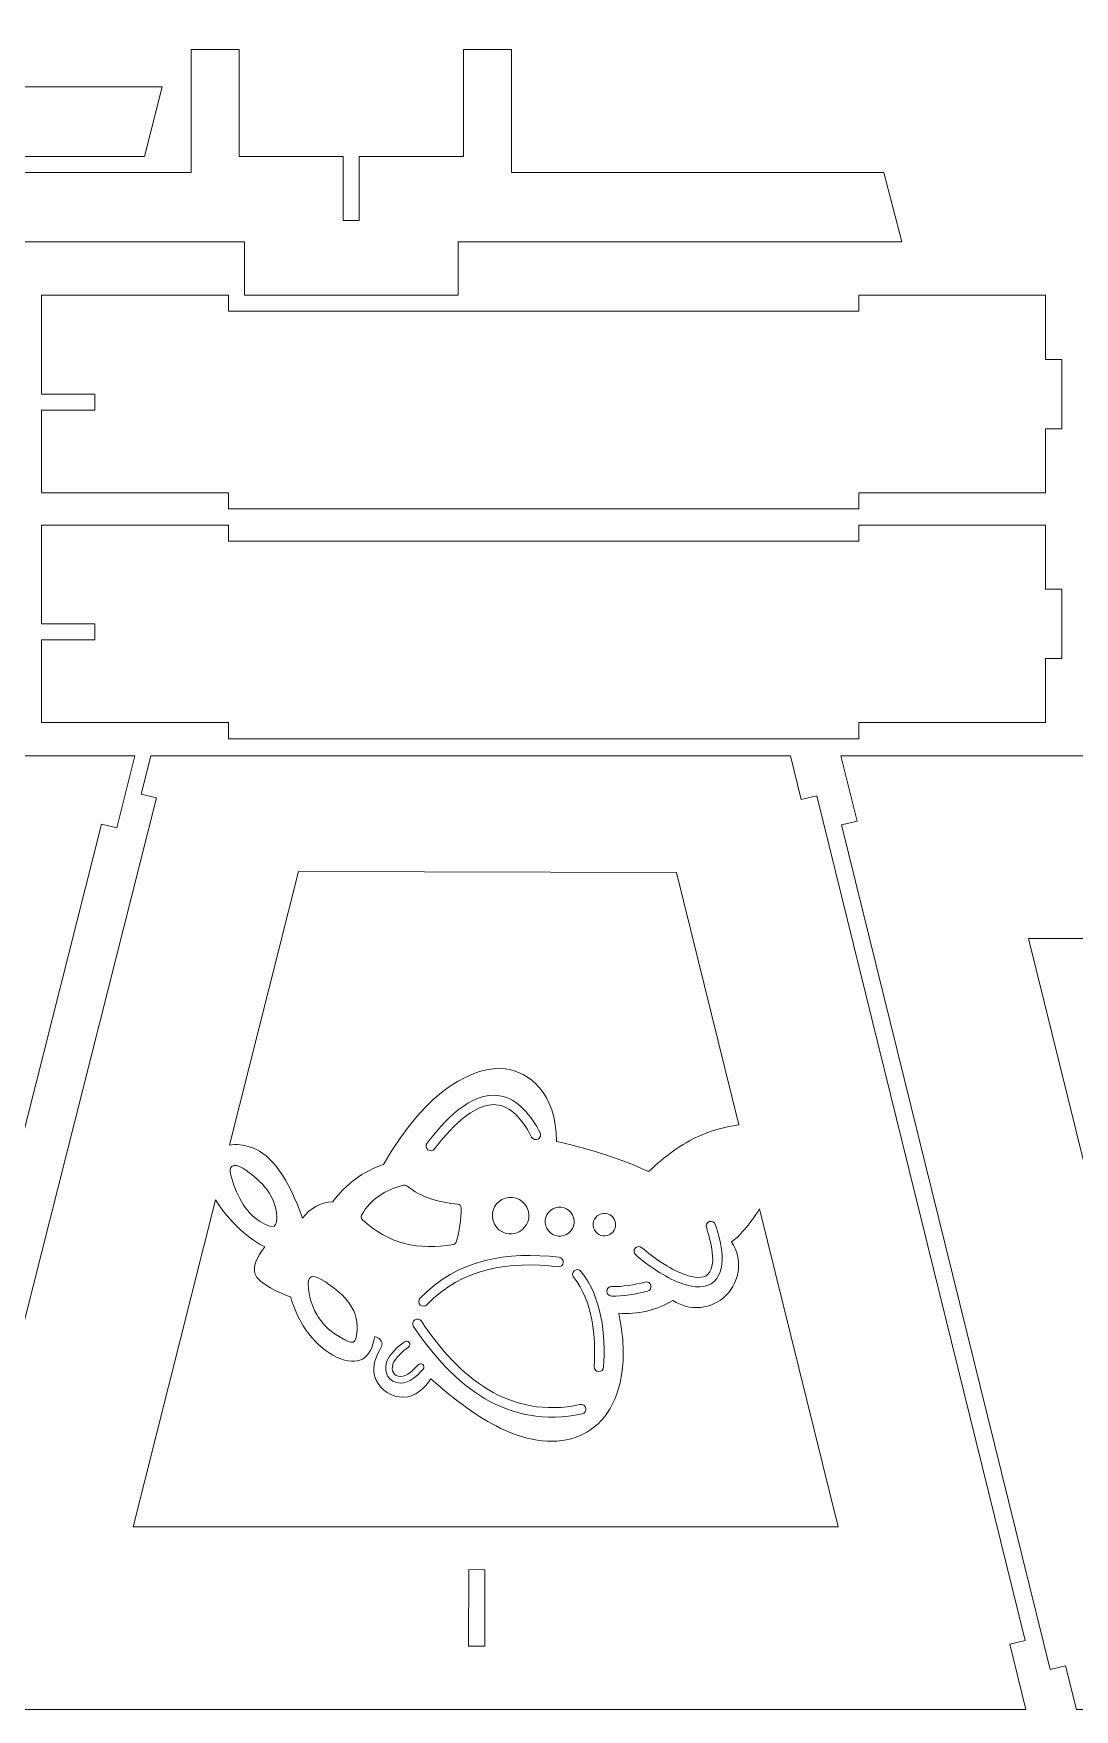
# Model space of a CAD drawing. Header units: millimetres. Extents: x -1460 to 1460, y -777 to 775.
# Drawn here: x -1095.8 to -900.9, y 85.1 to 398.8 of the extents above; entities that cross this region are included whole.
import ezdxf

# ---------------------------------------------------------------- set-up
doc = ezdxf.new("R2010")
doc.units = ezdxf.units.MM
doc.header["$MEASUREMENT"] = 0
doc.layers.add('Camada 1', color=7, linetype='Continuous')

msp = doc.modelspace()

# ---------------------------------------------------------------- linework, layer by layer
at = {"layer": 'Camada 1', "color": 250, "lineweight": 20}
for points, knots in [([(-1154.7642, 388.8285), (-1154.7642, 388.8285), (-1154.7642, 398.8285), (-1154.7642, 398.8285), (-1154.7642, 398.8285), (-1154.7642, 398.8285), (-1173.2642, 398.8285), (-1173.2642, 398.8285), (-1173.2642, 398.8285), (-1173.2642, 398.8285), (-1173.2642, 384.8285), (-1173.2642, 384.8285), (-1173.2642, 384.8285), (-1173.2642, 384.8285), (-1176.2642, 384.8285), (-1176.2642, 384.8285), (-1176.2642, 384.8285), (-1176.2642, 384.8285), (-1176.2642, 398.8285), (-1176.2642, 398.8285), (-1176.2642, 398.8285), (-1176.2642, 398.8285), (-1194.7642, 398.8285), (-1194.7642, 398.8285), (-1194.7642, 398.8285), (-1194.7642, 398.8285), (-1194.7642, 388.8285), (-1194.7642, 388.8285), (-1194.7642, 388.8285), (-1194.7642, 388.8285), (-1277.8152, 388.8285), (-1277.8152, 388.8285), (-1277.8152, 388.8285), (-1277.8152, 388.8285), (-1274.4605, 375.8285), (-1274.4605, 375.8285), (-1274.4605, 375.8285), (-1274.4605, 375.8285), (-1204.7642, 375.8285), (-1204.7642, 375.8285), (-1204.7642, 375.8285), (-1204.7642, 375.8285), (-1204.7642, 352.8285), (-1204.7642, 352.8285), (-1204.7642, 352.8285), (-1204.7642, 352.8285), (-1195.7642, 352.8285), (-1195.7642, 352.8285), (-1195.7642, 352.8285), (-1195.7642, 352.8285), (-1195.7642, 372.8285), (-1195.7642, 372.8285), (-1195.7642, 372.8285), (-1164.3563, 372.8285), (-1185.1721, 372.8285), (-1153.7642, 372.8285), (-1153.7642, 372.8285), (-1153.7642, 372.8285), (-1153.7642, 352.8285), (-1153.7642, 352.8285), (-1153.7642, 352.8285), (-1153.7642, 352.8285), (-1144.7642, 352.8285), (-1144.7642, 352.8285), (-1144.7642, 352.8285), (-1144.7642, 352.8285), (-1144.7642, 375.8285), (-1144.7642, 375.8285), (-1144.7642, 375.8285), (-1144.7642, 375.8285), (-1075.0679, 375.8285), (-1075.0679, 375.8285), (-1075.0679, 375.8285), (-1075.0679, 375.8285), (-1071.7132, 388.8285), (-1071.7132, 388.8285), (-1071.7132, 388.8285), (-1071.7132, 388.8285), (-1154.7642, 388.8285), (-1154.7642, 388.8285)], [0, 0, 0, 0, 0.04761905, 0.04761905, 0.04761905, 0.04761905, 0.0952381, 0.0952381, 0.0952381, 0.0952381, 0.14285714, 0.14285714, 0.14285714, 0.14285714, 0.19047619, 0.19047619, 0.19047619, 0.19047619, 0.23809524, 0.23809524, 0.23809524, 0.23809524, 0.28571429, 0.28571429, 0.28571429, 0.28571429, 0.33333333, 0.33333333, 0.33333333, 0.33333333, 0.38095238, 0.38095238, 0.38095238, 0.38095238, 0.42857143, 0.42857143, 0.42857143, 0.42857143, 0.47619048, 0.47619048, 0.47619048, 0.47619048, 0.52380952, 0.52380952, 0.52380952, 0.52380952, 0.57142857, 0.57142857, 0.57142857, 0.57142857, 0.61904762, 0.61904762, 0.61904762, 0.61904762, 0.66666667, 0.66666667, 0.66666667, 0.66666667, 0.71428571, 0.71428571, 0.71428571, 0.71428571, 0.76190476, 0.76190476, 0.76190476, 0.76190476, 0.80952381, 0.80952381, 0.80952381, 0.80952381, 0.85714286, 0.85714286, 0.85714286, 0.85714286, 0.9047619, 0.9047619, 0.9047619, 0.9047619, 1, 1, 1, 1]), ([(-1056.3328, 359.8285), (-1056.3328, 359.8285), (-1056.3328, 349.8285), (-1056.3328, 349.8285), (-1056.3328, 349.8285), (-1056.3328, 349.8285), (-1016.3328, 349.8285), (-1016.3328, 349.8285), (-1016.3328, 349.8285), (-1016.3328, 349.8285), (-1016.3328, 359.8285), (-1016.3328, 359.8285), (-1016.3328, 359.8285), (-1016.3328, 359.8285), (-933.2818, 359.8285), (-933.2818, 359.8285), (-933.2818, 359.8285), (-933.2818, 359.8285), (-936.6365, 372.8285), (-936.6365, 372.8285), (-936.6365, 372.8285), (-936.6365, 372.8285), (-1006.3328, 372.8285), (-1006.3328, 372.8285), (-1006.3328, 372.8285), (-1006.3328, 372.8285), (-1006.3328, 395.8285), (-1006.3328, 395.8285), (-1006.3328, 395.8285), (-1006.3328, 395.8285), (-1015.3328, 395.8285), (-1015.3328, 395.8285), (-1015.3328, 395.8285), (-1015.3328, 395.8285), (-1015.3328, 375.8285), (-1015.3328, 375.8285), (-1015.3328, 375.8285), (-1015.3328, 375.8285), (-1034.8328, 375.8285), (-1034.8328, 375.8285), (-1034.8328, 375.8285), (-1034.8328, 375.8285), (-1034.8328, 363.8285), (-1034.8328, 363.8285), (-1034.8328, 363.8285), (-1034.8328, 363.8285), (-1037.8328, 363.8285), (-1037.8328, 363.8285), (-1037.8328, 363.8285), (-1037.8328, 363.8285), (-1037.8328, 375.8285), (-1037.8328, 375.8285), (-1037.8328, 375.8285), (-1037.8328, 375.8285), (-1057.3328, 375.8285), (-1057.3328, 375.8285), (-1057.3328, 375.8285), (-1057.3328, 375.8285), (-1057.3328, 395.8285), (-1057.3328, 395.8285), (-1057.3328, 395.8285), (-1057.3328, 395.8285), (-1066.3328, 395.8285), (-1066.3328, 395.8285), (-1066.3328, 395.8285), (-1066.3328, 395.8285), (-1066.3328, 372.8285), (-1066.3328, 372.8285), (-1066.3328, 372.8285), (-1066.3328, 372.8285), (-1136.0291, 372.8285), (-1136.0291, 372.8285), (-1136.0291, 372.8285), (-1136.0291, 372.8285), (-1139.3838, 359.8285), (-1139.3838, 359.8285), (-1139.3838, 359.8285), (-1139.3838, 359.8285), (-1056.3328, 359.8285), (-1056.3328, 359.8285)], [0, 0, 0, 0, 0.04761905, 0.04761905, 0.04761905, 0.04761905, 0.0952381, 0.0952381, 0.0952381, 0.0952381, 0.14285714, 0.14285714, 0.14285714, 0.14285714, 0.19047619, 0.19047619, 0.19047619, 0.19047619, 0.23809524, 0.23809524, 0.23809524, 0.23809524, 0.28571429, 0.28571429, 0.28571429, 0.28571429, 0.33333333, 0.33333333, 0.33333333, 0.33333333, 0.38095238, 0.38095238, 0.38095238, 0.38095238, 0.42857143, 0.42857143, 0.42857143, 0.42857143, 0.47619048, 0.47619048, 0.47619048, 0.47619048, 0.52380952, 0.52380952, 0.52380952, 0.52380952, 0.57142857, 0.57142857, 0.57142857, 0.57142857, 0.61904762, 0.61904762, 0.61904762, 0.61904762, 0.66666667, 0.66666667, 0.66666667, 0.66666667, 0.71428571, 0.71428571, 0.71428571, 0.71428571, 0.76190476, 0.76190476, 0.76190476, 0.76190476, 0.80952381, 0.80952381, 0.80952381, 0.80952381, 0.85714286, 0.85714286, 0.85714286, 0.85714286, 0.9047619, 0.9047619, 0.9047619, 0.9047619, 1, 1, 1, 1]), ([(-1094.3328, 312.8285), (-1094.3328, 312.8285), (-1059.3328, 312.8285), (-1059.3328, 312.8285), (-1059.3328, 312.8285), (-1059.3328, 312.8285), (-1059.3328, 309.8285), (-1059.3328, 309.8285), (-1059.3328, 309.8285), (-1059.3328, 309.8285), (-941.333, 309.8285), (-941.333, 309.8285), (-941.333, 309.8285), (-941.333, 309.8285), (-941.333, 312.8285), (-941.333, 312.8285), (-941.333, 312.8285), (-941.333, 312.8285), (-906.333, 312.8285), (-906.333, 312.8285), (-906.333, 312.8285), (-906.333, 312.8285), (-906.333, 324.8285), (-906.333, 324.8285), (-906.333, 324.8285), (-906.333, 324.8285), (-903.2654, 324.8285), (-903.2654, 324.8285), (-903.2654, 324.8285), (-903.2654, 324.8285), (-903.2654, 337.8285), (-903.2654, 337.8285), (-903.2654, 337.8285), (-903.2654, 337.8285), (-906.333, 337.8285), (-906.333, 337.8285), (-906.333, 337.8285), (-906.333, 337.8285), (-906.333, 349.8285), (-906.333, 349.8285), (-906.333, 349.8285), (-906.333, 349.8285), (-941.333, 349.8285), (-941.333, 349.8285), (-941.333, 349.8285), (-941.333, 349.8285), (-941.333, 346.8285), (-941.333, 346.8285), (-941.333, 346.8285), (-941.333, 346.8285), (-1059.3328, 346.8285), (-1059.3328, 346.8285), (-1059.3328, 346.8285), (-1059.3328, 346.8285), (-1059.3328, 349.8285), (-1059.3328, 349.8285), (-1059.3328, 349.8285), (-1059.3328, 349.8285), (-1094.3328, 349.8285), (-1094.3328, 349.8285), (-1094.3328, 349.8285), (-1094.3328, 349.8285), (-1094.3328, 331.3285), (-1094.3328, 331.3285), (-1094.3328, 331.3285), (-1094.3328, 331.3285), (-1084.3328, 331.3285), (-1084.3328, 331.3285), (-1084.3328, 331.3285), (-1084.3328, 331.3285), (-1084.3328, 328.3285), (-1084.3328, 328.3285), (-1084.3328, 328.3285), (-1084.3328, 328.3285), (-1094.3328, 328.3285), (-1094.3328, 328.3285), (-1094.3328, 328.3285), (-1094.3328, 328.3285), (-1094.3328, 312.8285), (-1094.3328, 312.8285)], [0, 0, 0, 0, 0.04761905, 0.04761905, 0.04761905, 0.04761905, 0.0952381, 0.0952381, 0.0952381, 0.0952381, 0.14285714, 0.14285714, 0.14285714, 0.14285714, 0.19047619, 0.19047619, 0.19047619, 0.19047619, 0.23809524, 0.23809524, 0.23809524, 0.23809524, 0.28571429, 0.28571429, 0.28571429, 0.28571429, 0.33333333, 0.33333333, 0.33333333, 0.33333333, 0.38095238, 0.38095238, 0.38095238, 0.38095238, 0.42857143, 0.42857143, 0.42857143, 0.42857143, 0.47619048, 0.47619048, 0.47619048, 0.47619048, 0.52380952, 0.52380952, 0.52380952, 0.52380952, 0.57142857, 0.57142857, 0.57142857, 0.57142857, 0.61904762, 0.61904762, 0.61904762, 0.61904762, 0.66666667, 0.66666667, 0.66666667, 0.66666667, 0.71428571, 0.71428571, 0.71428571, 0.71428571, 0.76190476, 0.76190476, 0.76190476, 0.76190476, 0.80952381, 0.80952381, 0.80952381, 0.80952381, 0.85714286, 0.85714286, 0.85714286, 0.85714286, 0.9047619, 0.9047619, 0.9047619, 0.9047619, 1, 1, 1, 1]), ([(-1094.3328, 269.8285), (-1094.3328, 269.8285), (-1059.3328, 269.8285), (-1059.3328, 269.8285), (-1059.3328, 269.8285), (-1059.3328, 269.8285), (-1059.3328, 266.8285), (-1059.3328, 266.8285), (-1059.3328, 266.8285), (-1059.3328, 266.8285), (-941.333, 266.8285), (-941.333, 266.8285), (-941.333, 266.8285), (-941.333, 266.8285), (-941.333, 269.8285), (-941.333, 269.8285), (-941.333, 269.8285), (-941.333, 269.8285), (-906.333, 269.8285), (-906.333, 269.8285), (-906.333, 269.8285), (-906.333, 269.8285), (-906.333, 281.8285), (-906.333, 281.8285), (-906.333, 281.8285), (-906.333, 281.8285), (-903.2654, 281.8285), (-903.2654, 281.8285), (-903.2654, 281.8285), (-903.2654, 281.8285), (-903.2654, 294.8285), (-903.2654, 294.8285), (-903.2654, 294.8285), (-903.2654, 294.8285), (-906.333, 294.8285), (-906.333, 294.8285), (-906.333, 294.8285), (-906.333, 294.8285), (-906.333, 306.8285), (-906.333, 306.8285), (-906.333, 306.8285), (-906.333, 306.8285), (-941.333, 306.8285), (-941.333, 306.8285), (-941.333, 306.8285), (-941.333, 306.8285), (-941.333, 303.8285), (-941.333, 303.8285), (-941.333, 303.8285), (-941.333, 303.8285), (-1059.3328, 303.8285), (-1059.3328, 303.8285), (-1059.3328, 303.8285), (-1059.3328, 303.8285), (-1059.3328, 306.8285), (-1059.3328, 306.8285), (-1059.3328, 306.8285), (-1059.3328, 306.8285), (-1094.3328, 306.8285), (-1094.3328, 306.8285), (-1094.3328, 306.8285), (-1094.3328, 306.8285), (-1094.3328, 288.3285), (-1094.3328, 288.3285), (-1094.3328, 288.3285), (-1094.3328, 288.3285), (-1084.3328, 288.3285), (-1084.3328, 288.3285), (-1084.3328, 288.3285), (-1084.3328, 288.3285), (-1084.3328, 285.3285), (-1084.3328, 285.3285), (-1084.3328, 285.3285), (-1084.3328, 285.3285), (-1094.3328, 285.3285), (-1094.3328, 285.3285), (-1094.3328, 285.3285), (-1094.3328, 285.3285), (-1094.3328, 269.8285), (-1094.3328, 269.8285)], [0, 0, 0, 0, 0.04761905, 0.04761905, 0.04761905, 0.04761905, 0.0952381, 0.0952381, 0.0952381, 0.0952381, 0.14285714, 0.14285714, 0.14285714, 0.14285714, 0.19047619, 0.19047619, 0.19047619, 0.19047619, 0.23809524, 0.23809524, 0.23809524, 0.23809524, 0.28571429, 0.28571429, 0.28571429, 0.28571429, 0.33333333, 0.33333333, 0.33333333, 0.33333333, 0.38095238, 0.38095238, 0.38095238, 0.38095238, 0.42857143, 0.42857143, 0.42857143, 0.42857143, 0.47619048, 0.47619048, 0.47619048, 0.47619048, 0.52380952, 0.52380952, 0.52380952, 0.52380952, 0.57142857, 0.57142857, 0.57142857, 0.57142857, 0.61904762, 0.61904762, 0.61904762, 0.61904762, 0.66666667, 0.66666667, 0.66666667, 0.66666667, 0.71428571, 0.71428571, 0.71428571, 0.71428571, 0.76190476, 0.76190476, 0.76190476, 0.76190476, 0.80952381, 0.80952381, 0.80952381, 0.80952381, 0.85714286, 0.85714286, 0.85714286, 0.85714286, 0.9047619, 0.9047619, 0.9047619, 0.9047619, 1, 1, 1, 1]), ([(-1123.0531, 92.9877), (-1123.0531, 92.9877), (-1083.1046, 250.8583), (-1083.1046, 250.8583), (-1083.1046, 250.8583), (-1083.1046, 250.8583), (-1080.2562, 250.1483), (-1080.2562, 250.1483), (-1080.2562, 250.1483), (-1080.2562, 250.1483), (-1076.8843, 263.6148), (-1076.8843, 263.6148), (-1076.8843, 263.6148), (-1076.8843, 263.6148), (-1285.8299, 263.6148), (-1285.8299, 263.6148), (-1285.8299, 263.6148), (-1285.8299, 263.6148), (-1282.8054, 251.3967), (-1282.8054, 251.3967), (-1282.8054, 251.3967), (-1282.8054, 251.3967), (-1285.7174, 250.6758), (-1285.7174, 250.6758), (-1285.7174, 250.6758), (-1285.7174, 250.6758), (-1246.6709, 92.5799), (-1246.6709, 92.5799), (-1246.6709, 92.5799), (-1246.6709, 92.5799), (-1243.7611, 93.3002), (-1243.7611, 93.3002), (-1243.7611, 93.3002), (-1243.7611, 93.3002), (-1242.7911, 89.3816), (-1242.7911, 89.3816), (-1242.7911, 89.3816), (-1242.7911, 89.3816), (-1241.7621, 85.1071), (-1241.7621, 85.1071), (-1241.7621, 85.1071), (-1241.7621, 85.1071), (-1121.9625, 85.1071), (-1121.9625, 85.1071), (-1121.9625, 85.1071), (-1121.9625, 85.1071), (-1120.177, 92.2708), (-1120.177, 92.2708), (-1120.177, 92.2708), (-1120.177, 92.2708), (-1123.0531, 92.9877), (-1123.0531, 92.9877)], [0, 0, 0, 0, 0.07142857, 0.07142857, 0.07142857, 0.07142857, 0.14285714, 0.14285714, 0.14285714, 0.14285714, 0.21428571, 0.21428571, 0.21428571, 0.21428571, 0.28571429, 0.28571429, 0.28571429, 0.28571429, 0.35714286, 0.35714286, 0.35714286, 0.35714286, 0.42857143, 0.42857143, 0.42857143, 0.42857143, 0.5, 0.5, 0.5, 0.5, 0.57142857, 0.57142857, 0.57142857, 0.57142857, 0.64285714, 0.64285714, 0.64285714, 0.64285714, 0.71428571, 0.71428571, 0.71428571, 0.71428571, 0.78571429, 0.78571429, 0.78571429, 0.78571429, 0.85714286, 0.85714286, 0.85714286, 0.85714286, 1, 1, 1, 1]), ([(-1072.7937, 255.7341), (-1072.7937, 255.7341), (-1112.7422, 97.8635), (-1112.7422, 97.8635), (-1112.7422, 97.8635), (-1112.7422, 97.8635), (-1115.5906, 98.5735), (-1115.5906, 98.5735), (-1115.5906, 98.5735), (-1115.5906, 98.5735), (-1118.9625, 85.107), (-1118.9625, 85.107), (-1118.9625, 85.107), (-1118.9625, 85.107), (-910.0169, 85.107), (-910.0169, 85.107), (-910.0169, 85.107), (-910.0169, 85.107), (-913.0414, 97.3251), (-913.0414, 97.3251), (-913.0414, 97.3251), (-913.0414, 97.3251), (-910.1294, 98.046), (-910.1294, 98.046), (-910.1294, 98.046), (-910.1294, 98.046), (-949.1759, 256.1419), (-949.1759, 256.1419), (-949.1759, 256.1419), (-949.1759, 256.1419), (-952.0857, 255.4216), (-952.0857, 255.4216), (-952.0857, 255.4216), (-952.0857, 255.4216), (-954.1138, 263.6148), (-954.1138, 263.6148), (-954.1138, 263.6148), (-954.1138, 263.6148), (-1073.8843, 263.6148), (-1073.8843, 263.6148), (-1073.8843, 263.6148), (-1073.8843, 263.6148), (-1075.6698, 256.451), (-1075.6698, 256.451), (-1075.6698, 256.451), (-1075.6698, 256.451), (-1072.7937, 255.7341), (-1072.7937, 255.7341)], [0, 0, 0, 0, 0.07692308, 0.07692308, 0.07692308, 0.07692308, 0.15384615, 0.15384615, 0.15384615, 0.15384615, 0.23076923, 0.23076923, 0.23076923, 0.23076923, 0.30769231, 0.30769231, 0.30769231, 0.30769231, 0.38461538, 0.38461538, 0.38461538, 0.38461538, 0.46153846, 0.46153846, 0.46153846, 0.46153846, 0.53846154, 0.53846154, 0.53846154, 0.53846154, 0.61538462, 0.61538462, 0.61538462, 0.61538462, 0.69230769, 0.69230769, 0.69230769, 0.69230769, 0.76923077, 0.76923077, 0.76923077, 0.76923077, 0.84615385, 0.84615385, 0.84615385, 0.84615385, 1, 1, 1, 1]), ([(-781.8913, 92.9877), (-781.8913, 92.9877), (-741.9428, 250.8583), (-741.9428, 250.8583), (-741.9428, 250.8583), (-741.9428, 250.8583), (-739.0944, 250.1483), (-739.0944, 250.1483), (-739.0944, 250.1483), (-739.0944, 250.1483), (-735.7225, 263.6148), (-735.7225, 263.6148), (-735.7225, 263.6148), (-735.7225, 263.6148), (-944.6681, 263.6148), (-944.6681, 263.6148), (-944.6681, 263.6148), (-944.6681, 263.6148), (-941.6436, 251.3967), (-941.6436, 251.3967), (-941.6436, 251.3967), (-941.6436, 251.3967), (-944.5556, 250.6758), (-944.5556, 250.6758), (-944.5556, 250.6758), (-944.5556, 250.6758), (-905.5091, 92.5799), (-905.5091, 92.5799), (-905.5091, 92.5799), (-905.5091, 92.5799), (-902.5993, 93.3002), (-902.5993, 93.3002), (-902.5993, 93.3002), (-902.5993, 93.3002), (-900.5712, 85.107), (-900.5712, 85.107), (-900.5712, 85.107), (-900.5712, 85.107), (-780.8007, 85.107), (-780.8007, 85.107), (-780.8007, 85.107), (-780.8007, 85.107), (-779.0152, 92.2708), (-779.0152, 92.2708), (-779.0152, 92.2708), (-779.0152, 92.2708), (-781.8913, 92.9877), (-781.8913, 92.9877)], [0, 0, 0, 0, 0.07692308, 0.07692308, 0.07692308, 0.07692308, 0.15384615, 0.15384615, 0.15384615, 0.15384615, 0.23076923, 0.23076923, 0.23076923, 0.23076923, 0.30769231, 0.30769231, 0.30769231, 0.30769231, 0.38461538, 0.38461538, 0.38461538, 0.38461538, 0.46153846, 0.46153846, 0.46153846, 0.46153846, 0.53846154, 0.53846154, 0.53846154, 0.53846154, 0.61538462, 0.61538462, 0.61538462, 0.61538462, 0.69230769, 0.69230769, 0.69230769, 0.69230769, 0.76923077, 0.76923077, 0.76923077, 0.76923077, 0.84615385, 0.84615385, 0.84615385, 0.84615385, 1, 1, 1, 1]), ([(-1046.2012, 241.9869), (-1046.2012, 241.9869), (-975.4257, 241.7808), (-975.4257, 241.7808), (-975.4257, 241.7808), (-975.4257, 241.7808), (-963.7553, 194.5283), (-963.7553, 194.5283), (-963.7553, 194.5283), (-966.607, 194.1895), (-969.5205, 193.2308), (-971.2215, 192.4493), (-971.2215, 192.4493), (-974.415, 190.9817), (-977.5601, 188.7594), (-980.6557, 185.782), (-980.6557, 185.782), (-985.5646, 188.0787), (-991.3213, 189.9646), (-997.9255, 191.4391), (-997.9255, 191.4391), (-997.92, 200.5324), (-1003.1356, 204.4947), (-1007.5164, 205.0117), (-1007.5164, 205.0117), (-1013.1471, 205.6765), (-1022.1186, 201.476), (-1030.2766, 187.146), (-1030.2766, 187.146), (-1034.0928, 185.8486), (-1037.4165, 183.4073), (-1039.7962, 180.1542), (-1039.7962, 180.1542), (-1042.053, 180.0358), (-1044.1319, 178.8915), (-1045.4394, 177.048), (-1045.4394, 177.048), (-1048.1272, 184.5972), (-1051.2684, 188.9805), (-1054.8453, 190.2486), (-1054.8453, 190.2486), (-1056.5267, 190.8446), (-1057.9667, 190.9708), (-1059.1517, 190.7432), (-1059.1517, 190.7432), (-1059.1517, 190.7432), (-1046.2012, 241.9869), (-1046.2012, 241.9869)], [0, 0, 0, 0, 0.07692308, 0.07692308, 0.07692308, 0.07692308, 0.15384615, 0.15384615, 0.15384615, 0.15384615, 0.23076923, 0.23076923, 0.23076923, 0.23076923, 0.30769231, 0.30769231, 0.30769231, 0.30769231, 0.38461538, 0.38461538, 0.38461538, 0.38461538, 0.46153846, 0.46153846, 0.46153846, 0.46153846, 0.53846154, 0.53846154, 0.53846154, 0.53846154, 0.61538462, 0.61538462, 0.61538462, 0.61538462, 0.69230769, 0.69230769, 0.69230769, 0.69230769, 0.76923077, 0.76923077, 0.76923077, 0.76923077, 0.84615385, 0.84615385, 0.84615385, 0.84615385, 1, 1, 1, 1]), ([(-822.9654, 201.8326), (-823.8671, 203.8817), (-825.9025, 205.1969), (-828.1411, 205.1676), (-828.1411, 205.1676), (-830.3797, 205.1378), (-832.1537, 203.3831), (-833.2266, 201.6969), (-833.2266, 201.6969), (-837.9222, 205.8847), (-842.2484, 208.9607), (-846.2035, 210.9299), (-846.2035, 210.9299), (-857.0163, 216.3136), (-867.4322, 213.0478), (-869.0868, 200.1774), (-869.0868, 200.1774), (-869.4902, 197.041), (-869.2679, 193.4572), (-868.4199, 189.4264), (-868.4199, 189.4264), (-871.9669, 189.7537), (-875.524, 188.9145), (-878.5508, 187.0364), (-878.5508, 187.0364), (-881.6813, 189.1429), (-885.8641, 188.7429), (-888.5387, 186.0813), (-888.5387, 186.0813), (-891.2134, 183.4199), (-891.6336, 179.2389), (-889.5425, 176.0982), (-889.5425, 176.0982), (-890.8324, 175.2381), (-892.9206, 172.8316), (-894.8119, 169.9127), (-894.8119, 169.9127), (-894.8119, 169.9127), (-909.5062, 229.4088), (-909.5062, 229.4088), (-909.5062, 229.4088), (-909.5062, 229.4088), (-777.4811, 229.4088), (-777.4811, 229.4088), (-777.4811, 229.4088), (-777.4811, 229.4088), (-792.9463, 168.2147), (-792.9463, 168.2147), (-792.9463, 168.2147), (-795.313, 172.279), (-799.758, 175.9866), (-802.159, 176.9831), (-802.159, 176.9831), (-800.5689, 179.0568), (-799.9523, 180.7261), (-800.3093, 181.991), (-800.3093, 181.991), (-800.8674, 183.9684), (-805.2401, 185.7674), (-806.975, 186.3731), (-806.975, 186.3731), (-808.604, 191.803), (-811.5079, 195.5819), (-815.6867, 197.7104), (-815.6867, 197.7104), (-819.67, 199.4326), (-822.0271, 198.1182), (-822.7577, 193.7665), (-822.7577, 193.7665), (-823.2023, 193.9222), (-823.5354, 194.1264), (-823.7573, 194.3788), (-823.7573, 194.3788), (-824.4126, 195.1256), (-824.0048, 195.7558), (-823.6257, 196.4381), (-823.6257, 196.4381), (-822.655, 198.1826), (-822.1666, 200.0173), (-822.9654, 201.8326)], [0, 0, 0, 0, 0.04761905, 0.04761905, 0.04761905, 0.04761905, 0.0952381, 0.0952381, 0.0952381, 0.0952381, 0.14285714, 0.14285714, 0.14285714, 0.14285714, 0.19047619, 0.19047619, 0.19047619, 0.19047619, 0.23809524, 0.23809524, 0.23809524, 0.23809524, 0.28571429, 0.28571429, 0.28571429, 0.28571429, 0.33333333, 0.33333333, 0.33333333, 0.33333333, 0.38095238, 0.38095238, 0.38095238, 0.38095238, 0.42857143, 0.42857143, 0.42857143, 0.42857143, 0.47619048, 0.47619048, 0.47619048, 0.47619048, 0.52380952, 0.52380952, 0.52380952, 0.52380952, 0.57142857, 0.57142857, 0.57142857, 0.57142857, 0.61904762, 0.61904762, 0.61904762, 0.61904762, 0.66666667, 0.66666667, 0.66666667, 0.66666667, 0.71428571, 0.71428571, 0.71428571, 0.71428571, 0.76190476, 0.76190476, 0.76190476, 0.76190476, 0.80952381, 0.80952381, 0.80952381, 0.80952381, 0.85714286, 0.85714286, 0.85714286, 0.85714286, 0.9047619, 0.9047619, 0.9047619, 0.9047619, 1, 1, 1, 1]), ([(-1008.573, 200.0037), (-1004.9841, 199.4131), (-1002.5642, 196.0793), (-1000.9942, 193.0726), (-1000.9942, 193.0726), (-1000.7684, 192.6403), (-1000.9368, 192.1036), (-1001.3691, 191.878), (-1001.3691, 191.878), (-1001.8013, 191.6522), (-1002.338, 191.8207), (-1002.5636, 192.2529), (-1002.5636, 192.2529), (-1003.8379, 194.6932), (-1005.9132, 197.7715), (-1008.8604, 198.2563), (-1008.8604, 198.2563), (-1013.4339, 199.0089), (-1018.3355, 193.1854), (-1020.737, 190.0352), (-1020.737, 190.0352), (-1021.0328, 189.6474), (-1021.5902, 189.5723), (-1021.978, 189.8681), (-1021.978, 189.8681), (-1022.3658, 190.1635), (-1022.441, 190.721), (-1022.1453, 191.1087), (-1022.1453, 191.1087), (-1019.2324, 194.9296), (-1014.0241, 200.9004), (-1008.573, 200.0037)], [0, 0, 0, 0, 0.11111111, 0.11111111, 0.11111111, 0.11111111, 0.22222222, 0.22222222, 0.22222222, 0.22222222, 0.33333333, 0.33333333, 0.33333333, 0.33333333, 0.44444444, 0.44444444, 0.44444444, 0.44444444, 0.55555556, 0.55555556, 0.55555556, 0.55555556, 0.66666667, 0.66666667, 0.66666667, 0.66666667, 0.77777778, 0.77777778, 0.77777778, 0.77777778, 1, 1, 1, 1]), ([(-1056.6614, 186.4092), (-1053.5998, 184.4701), (-1050.7866, 181.749), (-1050.3594, 178.1743), (-1050.3594, 178.1743), (-1050, 175.1676), (-1050.8599, 174.9057), (-1053.3995, 176.4433), (-1053.3995, 176.4433), (-1056.3559, 178.233), (-1057.9583, 181.7723), (-1058.904, 185.1132), (-1058.904, 185.1132), (-1059.3945, 186.8454), (-1058.4148, 187.5197), (-1056.6614, 186.4092)], [0, 0, 0, 0, 0.2, 0.2, 0.2, 0.2, 0.4, 0.4, 0.4, 0.4, 0.6, 0.6, 0.6, 0.6, 1, 1, 1, 1]), ([(-1034.4112, 177.661), (-1032.6806, 180.6862), (-1029.8803, 182.4155), (-1026.5409, 183.2518), (-1026.5409, 183.2518), (-1026.3332, 183.3039), (-1026.1325, 183.261), (-1025.9641, 183.1287), (-1025.9641, 183.1287), (-1023.1878, 180.9465), (-1019.8616, 179.9633), (-1016.3741, 179.7218), (-1016.3741, 179.7218), (-1016.0152, 179.697), (-1015.74, 179.3928), (-1015.7508, 179.0332), (-1015.7508, 179.0332), (-1015.8161, 176.9005), (-1016.052, 174.6516), (-1016.6953, 172.6091), (-1016.6953, 172.6091), (-1016.7722, 172.3655), (-1016.9643, 172.1962), (-1017.2157, 172.151), (-1017.2157, 172.151), (-1023.6622, 170.9929), (-1029.5003, 172.2796), (-1034.2916, 176.8431), (-1034.2916, 176.8431), (-1034.5178, 177.0586), (-1034.5663, 177.3899), (-1034.4112, 177.661)], [0, 0, 0, 0, 0.11111111, 0.11111111, 0.11111111, 0.11111111, 0.22222222, 0.22222222, 0.22222222, 0.22222222, 0.33333333, 0.33333333, 0.33333333, 0.33333333, 0.44444444, 0.44444444, 0.44444444, 0.44444444, 0.55555556, 0.55555556, 0.55555556, 0.55555556, 0.66666667, 0.66666667, 0.66666667, 0.66666667, 0.77777778, 0.77777778, 0.77777778, 0.77777778, 1, 1, 1, 1]), ([(-1031.7196, 146.8892), (-1030.8179, 144.8401), (-1028.7825, 143.5249), (-1026.5439, 143.5542), (-1026.5439, 143.5542), (-1024.3053, 143.584), (-1022.5313, 145.3387), (-1021.4584, 147.0249), (-1021.4584, 147.0249), (-1016.7628, 142.8371), (-1012.4366, 139.7611), (-1008.4815, 137.7919), (-1008.4815, 137.7919), (-997.6687, 132.4082), (-987.2528, 135.674), (-985.5982, 148.5444), (-985.5982, 148.5444), (-985.1948, 151.6808), (-985.4171, 155.2646), (-986.2651, 159.2954), (-986.2651, 159.2954), (-982.7181, 158.9681), (-979.161, 159.8073), (-976.1342, 161.6854), (-976.1342, 161.6854), (-973.0037, 159.5789), (-968.8209, 159.9789), (-966.1463, 162.6405), (-966.1463, 162.6405), (-963.4716, 165.3019), (-963.0514, 169.4829), (-965.1425, 172.6236), (-965.1425, 172.6236), (-963.8526, 173.4837), (-961.7644, 175.8902), (-959.8731, 178.8091), (-959.8731, 178.8091), (-959.8731, 178.8091), (-945.1788, 119.313), (-945.1788, 119.313), (-945.1788, 119.313), (-945.1788, 119.313), (-1077.2039, 119.313), (-1077.2039, 119.313), (-1077.2039, 119.313), (-1077.2039, 119.313), (-1061.7387, 180.5071), (-1061.7387, 180.5071), (-1061.7387, 180.5071), (-1059.372, 176.4428), (-1054.927, 172.7352), (-1052.526, 171.7387), (-1052.526, 171.7387), (-1054.1161, 169.665), (-1054.7327, 167.9957), (-1054.3757, 166.7308), (-1054.3757, 166.7308), (-1053.8176, 164.7534), (-1049.4449, 162.9544), (-1047.71, 162.3487), (-1047.71, 162.3487), (-1046.081, 156.9188), (-1043.1771, 153.1399), (-1038.9983, 151.0114), (-1038.9983, 151.0114), (-1035.015, 149.2892), (-1032.6579, 150.6036), (-1031.9273, 154.9553), (-1031.9273, 154.9553), (-1031.4827, 154.7996), (-1031.1496, 154.5954), (-1030.9277, 154.343), (-1030.9277, 154.343), (-1030.2724, 153.5962), (-1030.6802, 152.966), (-1031.0593, 152.2837), (-1031.0593, 152.2837), (-1032.03, 150.5392), (-1032.5184, 148.7045), (-1031.7196, 146.8892)], [0, 0, 0, 0, 0.04761905, 0.04761905, 0.04761905, 0.04761905, 0.0952381, 0.0952381, 0.0952381, 0.0952381, 0.14285714, 0.14285714, 0.14285714, 0.14285714, 0.19047619, 0.19047619, 0.19047619, 0.19047619, 0.23809524, 0.23809524, 0.23809524, 0.23809524, 0.28571429, 0.28571429, 0.28571429, 0.28571429, 0.33333333, 0.33333333, 0.33333333, 0.33333333, 0.38095238, 0.38095238, 0.38095238, 0.38095238, 0.42857143, 0.42857143, 0.42857143, 0.42857143, 0.47619048, 0.47619048, 0.47619048, 0.47619048, 0.52380952, 0.52380952, 0.52380952, 0.52380952, 0.57142857, 0.57142857, 0.57142857, 0.57142857, 0.61904762, 0.61904762, 0.61904762, 0.61904762, 0.66666667, 0.66666667, 0.66666667, 0.66666667, 0.71428571, 0.71428571, 0.71428571, 0.71428571, 0.76190476, 0.76190476, 0.76190476, 0.76190476, 0.80952381, 0.80952381, 0.80952381, 0.80952381, 0.85714286, 0.85714286, 0.85714286, 0.85714286, 0.9047619, 0.9047619, 0.9047619, 0.9047619, 1, 1, 1, 1]), ([(-1009.9112, 177.2351), (-1010.0842, 179.116), (-1008.6995, 180.7813), (-1006.8187, 180.9543), (-1006.8187, 180.9543), (-1004.9379, 181.1273), (-1003.2726, 179.7425), (-1003.0996, 177.8616), (-1003.0996, 177.8616), (-1002.9266, 175.9809), (-1004.3114, 174.3156), (-1006.1923, 174.1426), (-1006.1923, 174.1426), (-1008.073, 173.9696), (-1009.7382, 175.3544), (-1009.9112, 177.2351)], [0, 0, 0, 0, 0.2, 0.2, 0.2, 0.2, 0.4, 0.4, 0.4, 0.4, 0.6, 0.6, 0.6, 0.6, 1, 1, 1, 1]), ([(-997.5699, 179.1229), (-996.0756, 179.2605), (-994.7525, 178.1604), (-994.6151, 176.6658), (-994.6151, 176.6658), (-994.4777, 175.1717), (-995.5778, 173.8487), (-997.0722, 173.7112), (-997.0722, 173.7112), (-998.5665, 173.5737), (-999.8894, 174.6739), (-1000.0268, 176.1681), (-1000.0268, 176.1681), (-1000.1643, 177.6626), (-999.0643, 178.9855), (-997.5699, 179.1229)], [0, 0, 0, 0, 0.2, 0.2, 0.2, 0.2, 0.4, 0.4, 0.4, 0.4, 0.6, 0.6, 0.6, 0.6, 1, 1, 1, 1]), ([(-988.7498, 173.7707), (-989.9093, 173.6641), (-990.9358, 174.5176), (-991.0424, 175.6771), (-991.0424, 175.6771), (-991.149, 176.8365), (-990.2955, 177.8631), (-989.136, 177.9696), (-989.136, 177.9696), (-987.9765, 178.0764), (-986.95, 177.2227), (-986.8434, 176.0633), (-986.8434, 176.0633), (-986.7368, 174.9038), (-987.5903, 173.8774), (-988.7498, 173.7707)], [0, 0, 0, 0, 0.2, 0.2, 0.2, 0.2, 0.4, 0.4, 0.4, 0.4, 0.6, 0.6, 0.6, 0.6, 1, 1, 1, 1]), ([(-981.9388, 171.5425), (-979.6819, 169.6537), (-976.9072, 167.6602), (-974.1349, 166.6111), (-974.1349, 166.6111), (-973.0345, 166.1944), (-971.0198, 165.6179), (-969.9145, 166.3049), (-969.9145, 166.3049), (-967.5222, 167.792), (-969.1941, 173.3532), (-969.8536, 175.3025), (-969.8536, 175.3025), (-970.0099, 175.7645), (-969.7606, 176.2687), (-969.2988, 176.4248), (-969.2988, 176.4248), (-968.8366, 176.5812), (-968.3325, 176.3319), (-968.1763, 175.8701), (-968.1763, 175.8701), (-967.1663, 172.8848), (-965.5545, 166.9301), (-968.9795, 164.801), (-968.9795, 164.801), (-970.6585, 163.7574), (-973.0432, 164.3045), (-974.7619, 164.9549), (-974.7619, 164.9549), (-977.7309, 166.0788), (-980.6566, 168.1601), (-983.0754, 170.1846), (-983.0754, 170.1846), (-983.4494, 170.4975), (-983.4992, 171.0579), (-983.1861, 171.4319), (-983.1861, 171.4319), (-982.8732, 171.8057), (-982.3128, 171.8555), (-981.9388, 171.5425)], [0, 0, 0, 0, 0.09090909, 0.09090909, 0.09090909, 0.09090909, 0.18181818, 0.18181818, 0.18181818, 0.18181818, 0.27272727, 0.27272727, 0.27272727, 0.27272727, 0.36363636, 0.36363636, 0.36363636, 0.36363636, 0.45454545, 0.45454545, 0.45454545, 0.45454545, 0.54545455, 0.54545455, 0.54545455, 0.54545455, 0.63636364, 0.63636364, 0.63636364, 0.63636364, 0.72727273, 0.72727273, 0.72727273, 0.72727273, 0.81818182, 0.81818182, 0.81818182, 0.81818182, 1, 1, 1, 1]), ([(-1023.4548, 162.0708), (-1016.5588, 169.3926), (-1007.0652, 170.9091), (-997.415, 169.7502), (-997.415, 169.7502), (-996.9307, 169.692), (-996.5833, 169.2497), (-996.6413, 168.7657), (-996.6413, 168.7657), (-996.6996, 168.2814), (-997.1419, 167.934), (-997.6259, 167.9921), (-997.6259, 167.9921), (-1006.6932, 169.081), (-1015.673, 167.7504), (-1022.1655, 160.8568), (-1022.1655, 160.8568), (-1022.4998, 160.502), (-1023.0622, 160.485), (-1023.4171, 160.8193), (-1023.4171, 160.8193), (-1023.7721, 161.1537), (-1023.7889, 161.716), (-1023.4548, 162.0708)], [0, 0, 0, 0, 0.14285714, 0.14285714, 0.14285714, 0.14285714, 0.28571429, 0.28571429, 0.28571429, 0.28571429, 0.42857143, 0.42857143, 0.42857143, 0.42857143, 0.57142857, 0.57142857, 0.57142857, 0.57142857, 0.71428571, 0.71428571, 0.71428571, 0.71428571, 1, 1, 1, 1]), ([(-1044.3421, 163.7771), (-1044.7281, 166.83), (-1043.258, 166.3624), (-1041.8788, 165.5462), (-1041.8788, 165.5462), (-1038.1915, 163.364), (-1034.8893, 160.3457), (-1035.245, 156.0316), (-1035.245, 156.0316), (-1035.4733, 153.2606), (-1036.0541, 153.4896), (-1038.2679, 154.7086), (-1038.2679, 154.7086), (-1041.8315, 156.6718), (-1043.8317, 159.7407), (-1044.3421, 163.7771)], [0, 0, 0, 0, 0.2, 0.2, 0.2, 0.2, 0.4, 0.4, 0.4, 0.4, 0.6, 0.6, 0.6, 0.6, 1, 1, 1, 1]), ([(-990.8588, 149.2918), (-990.5317, 154.8835), (-991.0525, 161.4626), (-994.7043, 166.004), (-994.7043, 166.004), (-995.0098, 166.384), (-994.949, 166.9432), (-994.569, 167.2489), (-994.569, 167.2489), (-994.189, 167.5543), (-993.63, 167.4936), (-993.3244, 167.1136), (-993.3244, 167.1136), (-989.3671, 162.1927), (-988.7356, 155.263), (-989.091, 149.1883), (-989.091, 149.1883), (-989.1194, 148.7015), (-989.5397, 148.3277), (-990.0265, 148.3562), (-990.0265, 148.3562), (-990.5135, 148.3847), (-990.8873, 148.8049), (-990.8588, 149.2918)], [0, 0, 0, 0, 0.14285714, 0.14285714, 0.14285714, 0.14285714, 0.28571429, 0.28571429, 0.28571429, 0.28571429, 0.42857143, 0.42857143, 0.42857143, 0.42857143, 0.57142857, 0.57142857, 0.57142857, 0.57142857, 0.71428571, 0.71428571, 0.71428571, 0.71428571, 1, 1, 1, 1]), ([(-981.3179, 165.1234), (-980.8452, 165.2434), (-980.3619, 164.9557), (-980.2419, 164.4831), (-980.2419, 164.4831), (-980.122, 164.0101), (-980.4097, 163.5269), (-980.8823, 163.4069), (-980.8823, 163.4069), (-983.0591, 162.8546), (-985.3696, 162.4588), (-987.6218, 162.4992), (-987.6218, 162.4992), (-988.1093, 162.5079), (-988.4998, 162.9128), (-988.4911, 163.4003), (-988.4911, 163.4003), (-988.4824, 163.8879), (-988.0776, 164.2784), (-987.5901, 164.2698), (-987.5901, 164.2698), (-985.4998, 164.2322), (-983.3378, 164.6106), (-981.3179, 165.1234)], [0, 0, 0, 0, 0.14285714, 0.14285714, 0.14285714, 0.14285714, 0.28571429, 0.28571429, 0.28571429, 0.28571429, 0.42857143, 0.42857143, 0.42857143, 0.42857143, 0.57142857, 0.57142857, 0.57142857, 0.57142857, 0.71428571, 0.71428571, 0.71428571, 0.71428571, 1, 1, 1, 1]), ([(-1024.6724, 156.8258), (-1024.9415, 157.2325), (-1024.8294, 157.7835), (-1024.4227, 158.0527), (-1024.4227, 158.0527), (-1024.0159, 158.3218), (-1023.4649, 158.2095), (-1023.1957, 157.803), (-1023.1957, 157.803), (-1016.2257, 147.2691), (-1006.707, 139.368), (-993.4759, 142.1789), (-993.4759, 142.1789), (-992.9989, 142.2805), (-992.5273, 141.974), (-992.4259, 141.497), (-992.4259, 141.497), (-992.3244, 141.0199), (-992.6309, 140.5482), (-993.108, 140.4469), (-993.108, 140.4469), (-1007.0937, 137.4758), (-1017.2798, 145.6531), (-1024.6724, 156.8258)], [0, 0, 0, 0, 0.14285714, 0.14285714, 0.14285714, 0.14285714, 0.28571429, 0.28571429, 0.28571429, 0.28571429, 0.42857143, 0.42857143, 0.42857143, 0.42857143, 0.57142857, 0.57142857, 0.57142857, 0.57142857, 0.71428571, 0.71428571, 0.71428571, 0.71428571, 1, 1, 1, 1]), ([(-1029.7181, 150.1177), (-1029.1929, 151.6696), (-1027.6497, 153.0091), (-1026.3664, 153.9452), (-1026.3664, 153.9452), (-1026.0906, 154.1464), (-1025.7017, 154.0856), (-1025.5005, 153.8099), (-1025.5005, 153.8099), (-1025.2994, 153.5341), (-1025.3601, 153.145), (-1025.636, 152.944), (-1025.636, 152.944), (-1026.6737, 152.1868), (-1028.117, 150.9822), (-1028.5438, 149.7202), (-1028.5438, 149.7202), (-1028.916, 148.6206), (-1028.383, 147.4508), (-1027.1314, 147.4317), (-1027.1314, 147.4317), (-1025.9004, 147.4129), (-1024.5596, 148.7758), (-1023.8221, 149.6247), (-1023.8221, 149.6247), (-1023.5982, 149.8826), (-1023.2055, 149.9102), (-1022.9478, 149.6864), (-1022.9478, 149.6864), (-1022.69, 149.4625), (-1022.6624, 149.0699), (-1022.8862, 148.8122), (-1022.8862, 148.8122), (-1023.9177, 147.6243), (-1025.4605, 146.1666), (-1027.1504, 146.1921), (-1027.1504, 146.1921), (-1029.2468, 146.2242), (-1030.359, 148.2232), (-1029.7181, 150.1177)], [0, 0, 0, 0, 0.09090909, 0.09090909, 0.09090909, 0.09090909, 0.18181818, 0.18181818, 0.18181818, 0.18181818, 0.27272727, 0.27272727, 0.27272727, 0.27272727, 0.36363636, 0.36363636, 0.36363636, 0.36363636, 0.45454545, 0.45454545, 0.45454545, 0.45454545, 0.54545455, 0.54545455, 0.54545455, 0.54545455, 0.63636364, 0.63636364, 0.63636364, 0.63636364, 0.72727273, 0.72727273, 0.72727273, 0.72727273, 0.81818182, 0.81818182, 0.81818182, 0.81818182, 1, 1, 1, 1]), ([(-1014.3137, 111.2804), (-1014.3137, 111.2804), (-1011.3136, 111.2715), (-1011.3136, 111.2715), (-1011.3136, 111.2715), (-1011.3136, 111.2715), (-1011.3559, 96.9457), (-1011.3559, 96.9457), (-1011.3559, 96.9457), (-1011.3559, 96.9457), (-1014.3559, 96.9545), (-1014.3559, 96.9545), (-1014.3559, 96.9545), (-1014.3559, 96.9545), (-1014.3137, 111.2804), (-1014.3137, 111.2804)], [0, 0, 0, 0, 0.2, 0.2, 0.2, 0.2, 0.4, 0.4, 0.4, 0.4, 0.6, 0.6, 0.6, 0.6, 1, 1, 1, 1])]:
    msp.add_open_spline(points, degree=3, knots=knots, dxfattribs=at)

doc.saveas('drawing.dxf')
